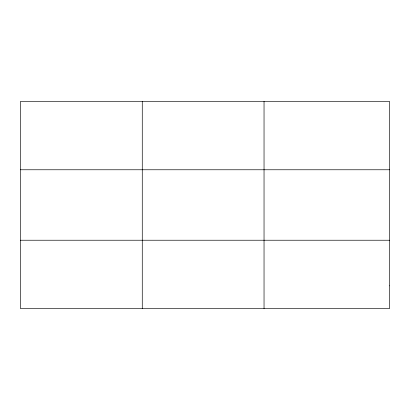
<?xml version="1.0" encoding="UTF-8"?>
<svg xmlns="http://www.w3.org/2000/svg" width="410" height="410" viewBox="0 0 410 410"><rect width="100%" height="100%" fill="white"/><g stroke="black" fill="none" stroke-linecap="round" stroke-linejoin="round"><path stroke-width="0.61" d="M142.27 101.388L142.27 308.612M264.04 101.388L264.04 308.612M20.5 169.771L389.5 169.771M20.5 240.229L389.5 240.229M389.5 285.816L389.5 308.612L20.5 308.612L20.5 101.388L389.5 101.388L389.5 285.816"/></g></svg>
